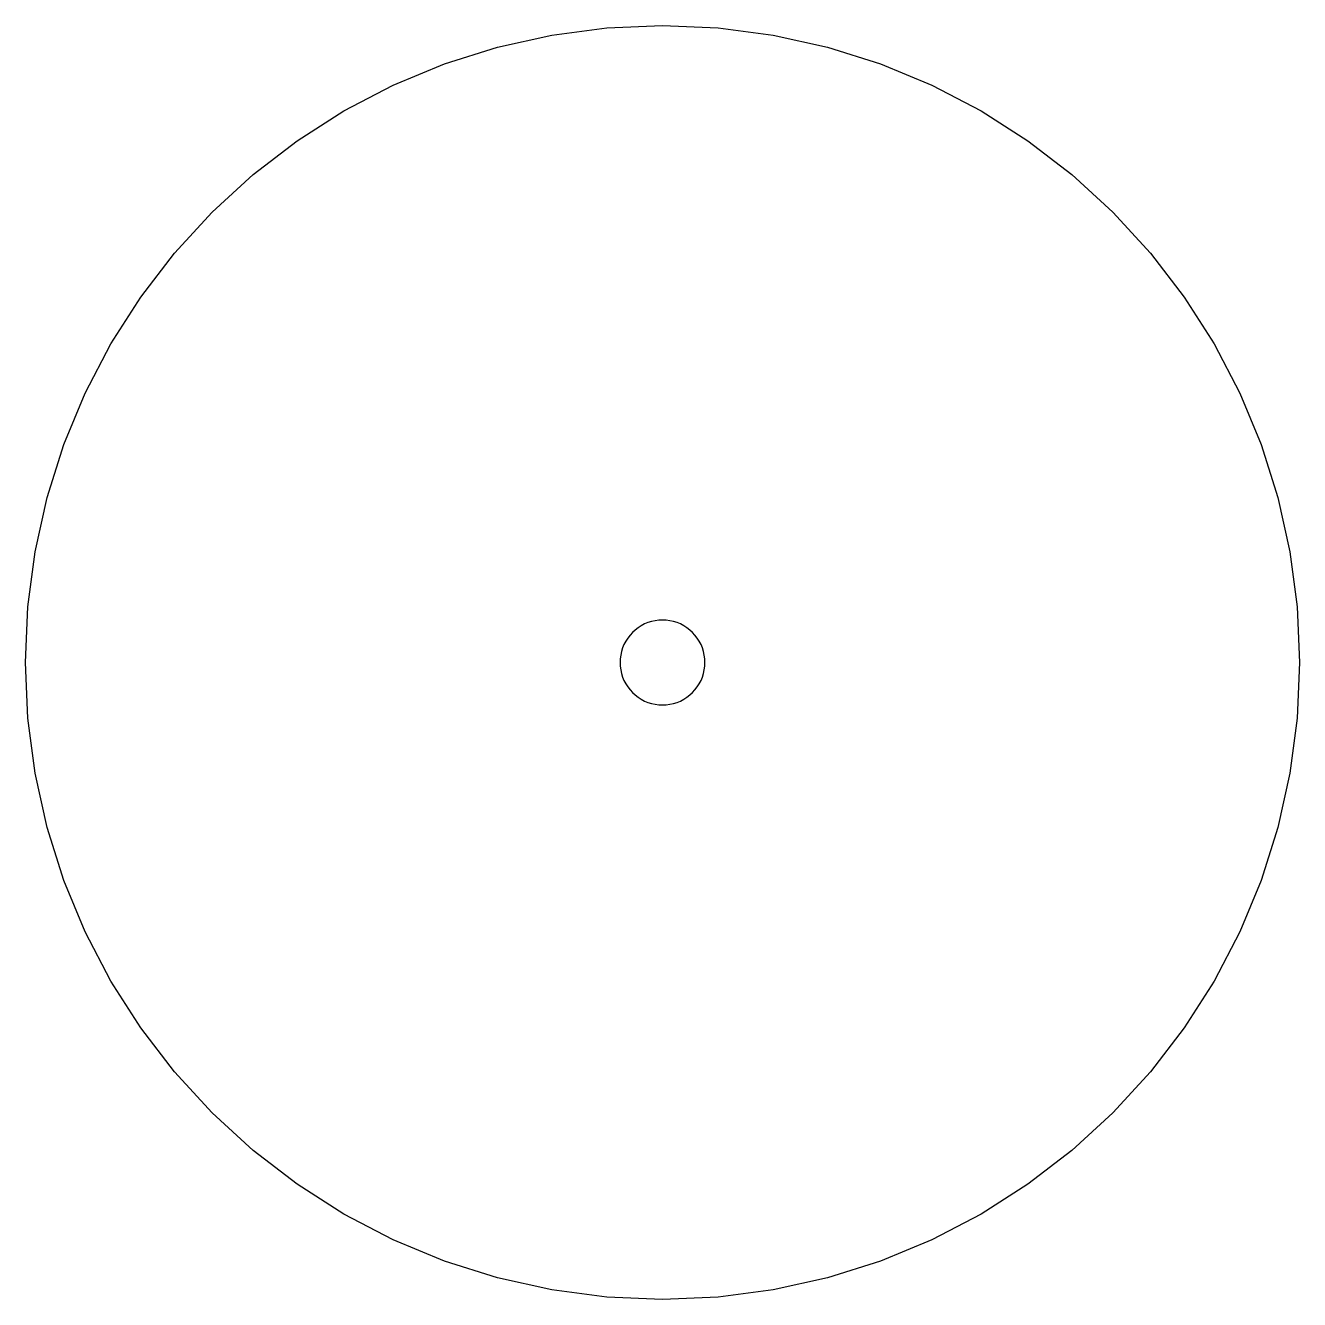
# Model space of a CAD drawing. Header units: metres. Extents: x -60 to 60, y -60 to 60.
import ezdxf

# ---------------------------------------------------------------- set-up
doc = ezdxf.new("R2010")
doc.units = ezdxf.units.M

msp = doc.modelspace()

# ---------------------------------------------------------------- linework, layer by layer
at = {"layer": 'AGUJEROS', "color": 2}
msp.add_lwpolyline([(3.98, 0.35), (3.94, 0.69), (3.86, 1.04), (3.76, 1.37), (3.63, 1.69), (3.46, 2), (3.28, 2.29), (3.06, 2.57), (2.83, 2.83), (2.57, 3.06), (2.29, 3.28), (2, 3.46), (1.69, 3.63), (1.37, 3.76), (1.04, 3.86), (0.69, 3.94), (0.35, 3.98), (0, 4), (-0.35, 3.98), (-0.69, 3.94), (-1.04, 3.86), (-1.37, 3.76), (-1.69, 3.63), (-2, 3.46), (-2.29, 3.28), (-2.57, 3.06), (-2.83, 2.83), (-3.06, 2.57), (-3.28, 2.29), (-3.46, 2), (-3.63, 1.69), (-3.76, 1.37), (-3.86, 1.04), (-3.94, 0.69), (-3.98, 0.35), (-4, 0), (-3.98, -0.35), (-3.94, -0.69), (-3.86, -1.04), (-3.76, -1.37), (-3.63, -1.69), (-3.46, -2), (-3.28, -2.29), (-3.06, -2.57), (-2.83, -2.83), (-2.57, -3.06), (-2.29, -3.28), (-2, -3.46), (-1.69, -3.63), (-1.37, -3.76), (-1.04, -3.86), (-0.69, -3.94), (-0.35, -3.98), (0, -4), (0.35, -3.98), (0.69, -3.94), (1.04, -3.86), (1.37, -3.76), (1.69, -3.63), (2, -3.46), (2.29, -3.28), (2.57, -3.06), (2.83, -2.83), (3.06, -2.57), (3.28, -2.29), (3.46, -2), (3.63, -1.69), (3.76, -1.37), (3.86, -1.04), (3.94, -0.69), (3.98, -0.35), (4, 0), (3.98, 0.35)], dxfattribs=at)
at = {"layer": 'PERFIL', "color": 1}
msp.add_lwpolyline([(59.09, -10.42), (57.96, -15.53), (56.38, -20.52), (54.38, -25.36), (51.96, -30), (49.15, -34.41), (45.96, -38.57), (42.43, -42.43), (38.57, -45.96), (34.41, -49.15), (30, -51.96), (25.36, -54.38), (20.52, -56.38), (15.53, -57.96), (10.42, -59.09), (5.23, -59.77), (0, -60), (-5.23, -59.77), (-10.42, -59.09), (-15.53, -57.96), (-20.52, -56.38), (-25.36, -54.38), (-30, -51.96), (-34.41, -49.15), (-38.57, -45.96), (-42.43, -42.43), (-45.96, -38.57), (-49.15, -34.41), (-51.96, -30), (-54.38, -25.36), (-56.38, -20.52), (-57.96, -15.53), (-59.09, -10.42), (-59.77, -5.23), (-60, 0), (-59.77, 5.23), (-59.09, 10.42), (-57.96, 15.53), (-56.38, 20.52), (-54.38, 25.36), (-51.96, 30), (-49.15, 34.41), (-45.96, 38.57), (-42.43, 42.43), (-38.57, 45.96), (-34.41, 49.15), (-30, 51.96), (-25.36, 54.38), (-20.52, 56.38), (-15.53, 57.96), (-10.42, 59.09), (-5.23, 59.77), (0, 60), (5.23, 59.77), (10.42, 59.09), (15.53, 57.96), (20.52, 56.38), (25.36, 54.38), (30, 51.96), (34.41, 49.15), (38.57, 45.96), (42.43, 42.43), (45.96, 38.57), (49.15, 34.41), (51.96, 30), (54.38, 25.36), (56.38, 20.52), (57.96, 15.53), (59.09, 10.42), (59.77, 5.23), (60, 0), (59.77, -5.23), (59.09, -10.42)], dxfattribs=at)

doc.saveas('drawing.dxf')
